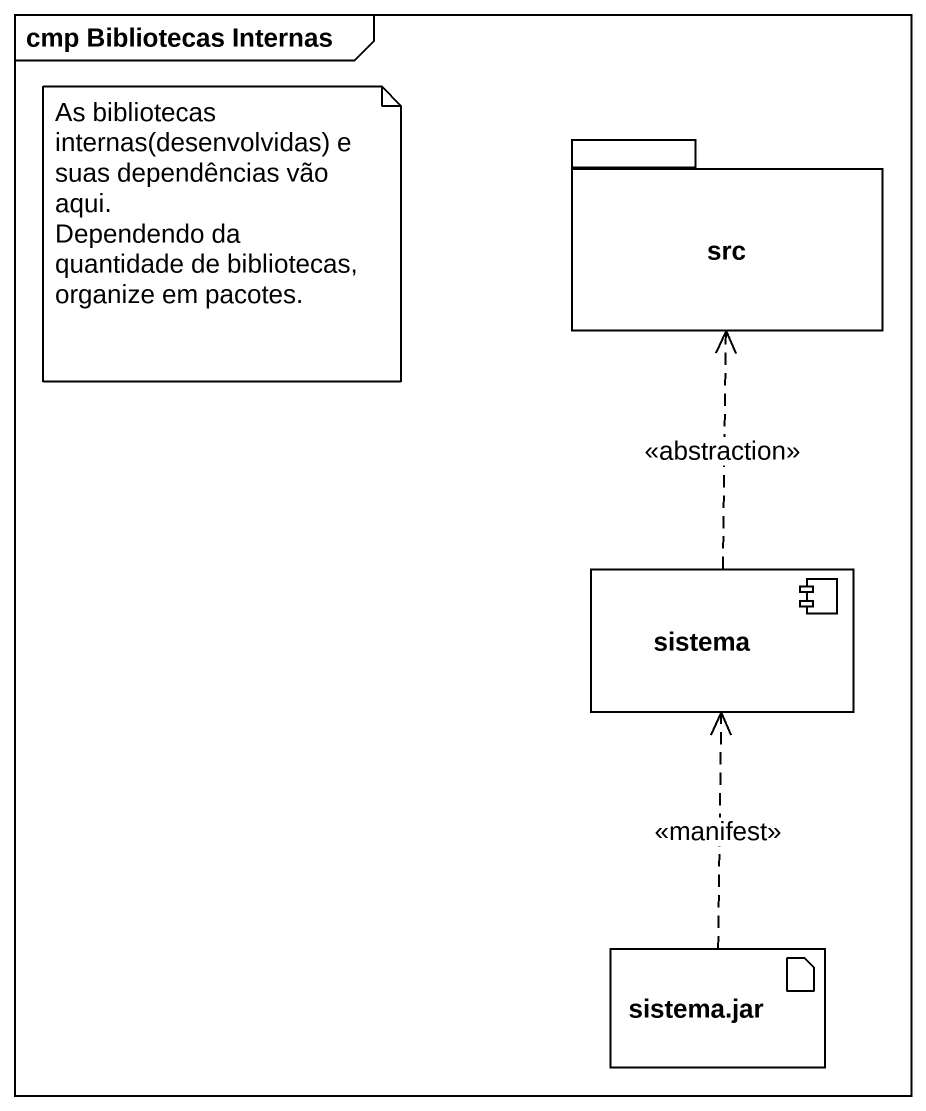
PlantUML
@startuml
mainframe cmp Bibliotecas Internas
package src {
}
component sistema
artifact "sistema.jar" as sistema_jar
sistema .up.> src : <<abstraction>>
sistema_jar .up.> sistema : <<manifest>>
note as N1
  As bibliotecas internas(desenvolvidas) e suas dependências vão aqui.
  Dependendo da quantidade de bibliotecas, organize em pacotes.
end note
@enduml
